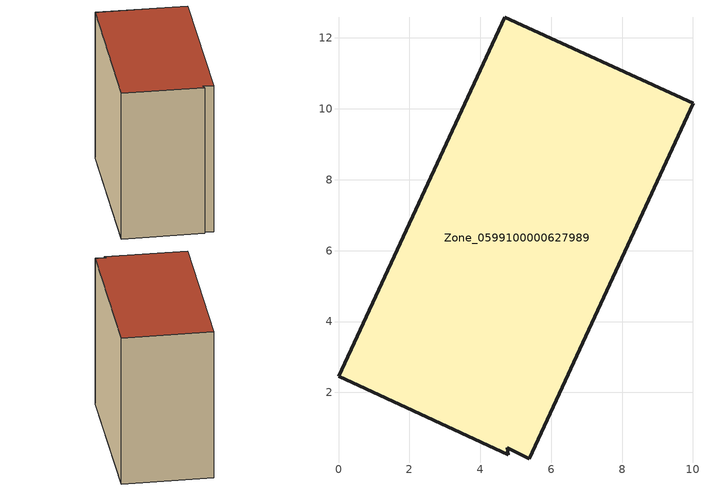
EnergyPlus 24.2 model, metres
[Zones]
Zone_0599100000627989
 floor ground (C_G): 4.76,0.44 4.79,0.25 0,2.45 4.69,12.58 10,10.15 5.38,0.13 z0
 wall outside (C_F): 10,10.15 4.69,12.58 0,2.45 4.79,0.25 4.76,0.44 5.38,0.13 10,10.15 z0:10.19
 roof outside (C_R): 4.79,0.25 4.76,0.44 5.38,0.13 10,10.15 4.69,12.58 0,2.45 z10.19
[BUILDING]
Pand.0599100000627989: North Axis=0; Terrain=City; Loads Convergence Tolerance Value=0.04; Temperature Convergence Tolerance Value=0.4; Solar Distribution=FullExterior; Maximum Number of Warmup Days=25; Minimum Number of Warmup Days=1
[Site:Location]
Rotterdam.The.Hague.AP_ZH_NLD Design_Conditions: Latitude=51.96; Longitude=4.45; Time Zone=1; Elevation=-4.5
[SITE:GROUNDTEMPERATURE:BUILDINGSURFACE]
18, 18, 18, 18, 18, 18, 18, 18, 18, 18, 18, 18
[MATERIAL] Thermal Absorptance=0.9; Solar Absorptance=0.7; Visible Absorptance=0.7
Name | Roughness | Thickness | Conductivity | Density | Specific Heat
G.TI.1946 | MediumSmooth | 0.15 | 1 | 540 | 1210
F.TI.1946 | Rough | 0.3 | 0.857143 | 1920 | 840
R.TI.1946 | MediumRough | 0.2 | 0.1 | 1500 | 1000
[CONSTRUCTION]
C_G: G.TI.1946
C_F: F.TI.1946
C_R: R.TI.1946
[ZONE]
Zone_0599100000627989: Type=1; Multiplier=1; Ceiling Height=Autocalculate; Volume=Autocalculate; Floor Area=autocalculate; Part of Total Floor Area=Yes
[ZONEINFILTRATION:DESIGNFLOWRATE]
Infil_Zone_0599100000627989: Zone or ZoneList or Space or SpaceList=Zone_0599100000627989; Schedule=AlwaysOn; Design Flow Rate Calculation Method=Flow/Area; Flow Rate per Floor Area=0.003; Constant Term Coefficient=1; Temperature Term Coefficient=0; Velocity Term Coefficient=0; Velocity Squared Term Coefficient=0
[HVACTEMPLATE:ZONE:IDEALLOADSAIRSYSTEM]
Zone_0599100000627989: Maximum Heating Supply Air Temperature=50; Minimum Cooling Supply Air Temperature=13; Maximum Heating Supply Air Humidity Ratio=0.0156; Minimum Cooling Supply Air Humidity Ratio=0.0077; Heating Limit=NoLimit; Cooling Limit=NoLimit; Dehumidification Control Type=ConstantSensibleHeatRatio; Cooling Sensible Heat Ratio=0.7; Dehumidification Setpoint=60; Humidification Control Type=None; Humidification Setpoint=30; Outdoor Air Method=None; Outdoor Air Flow Rate per Person=0.00944; Outdoor Air Flow Rate per Zone Floor Area=0; Outdoor Air Flow Rate per Zone=0; Demand Controlled Ventilation Type=None; Outdoor Air Economizer Type=NoEconomizer; Heat Recovery Type=None; Sensible Heat Recovery Effectiveness=0.7; Latent Heat Recovery Effectiveness=0.65
[ZONECONTROL:THERMOSTAT]
ThermostatControl_Zone_0599100000627989: Zone or ZoneList=Zone_0599100000627989; Control Type Schedule=DualSetpointControlType; Control 1=Thermostat_Zone_0599100000627989; Temperature Difference Between Cutout And Setpoint=0
[THERMOSTATSETPOINT:DUALSETPOINT]
Thermostat_Zone_0599100000627989: Heating Setpoint Temperature Schedule=HeatingSetpoint_Zone_0599100000627989; Cooling Setpoint Temperature Schedule=CoolingSetpoint_Zone_0599100000627989
[SCHEDULE:COMPACT]
HeatingSetpoint_Zone_0599100000627989: Through: 12/31, For: AllDays, Until: 24:00, 21
CoolingSetpoint_Zone_0599100000627989: Through: 12/31, For: AllDays, Until: 24:00, 24
DualSetpointControlType: Through: 12/31, For: AllDays, Until: 24:00, 4
AlwaysOn: Through: 12/31, For: AllDays, Until: 24:00, 1
